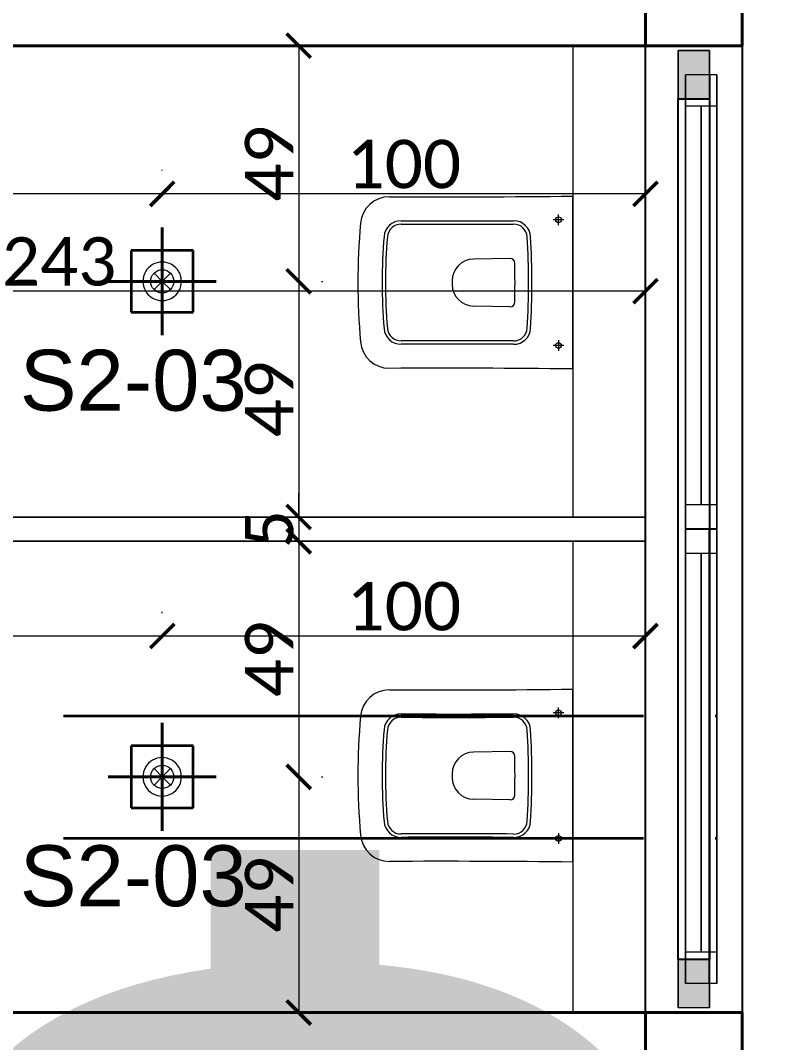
# Model space of a CAD drawing. Header units: centimetres. Extents: x -26724 to 60145, y -23645 to 6771.
# Drawn here: x 4832.6 to 4986.5, y 4563.7 to 4775.2 of the extents above; entities that cross this region are included whole.
import ezdxf

# ---------------------------------------------------------------- set-up
doc = ezdxf.new("R2010")
doc.units = ezdxf.units.CM
for name, pattern in [('ACAD_ISO04W100', [30, 24, -3, 0, -3]), ('AUSGEZOGEN', [0]), ('PUNKT2_S9', [0.35, 0.15, -0.1, 0, -0.1])]:
    doc.linetypes.add(name, pattern=pattern)
for name, color, linetype, lineweight in [('2.IZGLED', 7, 'Continuous', 13), ('4.KOTE', 88, 'Continuous', 15), ('IZGLED', 252, 'Continuous', 13), ('svjetlo', 7, 'Continuous', 35), ('XR$5$Fenster', 252, 'PUNKT2_S9', 13), ('XR$5$Tuerrahmen', 252, 'PUNKT2_S9', 13), ('XR$5$Wand Beton bewehrt', 252, 'PUNKT2_S9', 13), ('XR$5$Wand Mauerwerk tragend', 252, 'PUNKT2_S9', 13), ('XR$6$Holz Allgemeines Bauteil', 252, 'PUNKT2_S9', 13), ('zid', 7, 'Continuous', 40)]:
    doc.layers.add(name, color=color, linetype=linetype, lineweight=lineweight)
doc.layers.add('3.IZGLED 2', color=7, linetype='Continuous', lineweight=9, true_color=0x4a4a4a)
doc.layers.add('IZGLED 2', color=253, linetype='Continuous', lineweight=9, true_color=0x828282)
doc.layers.add('tekst', color=7, linetype='Continuous')
doc.layers.add('tekst @ 50', color=7, linetype='Continuous')
doc.styles.add('0.12', font='arial.ttf', dxfattribs={"height": 0.12})
doc.styles.add('Notes', font='arial.ttf', dxfattribs={"height": 3})
doc.styles.get("Standard").update_dxf_attribs({"font": 'calibri.ttf'})
doc.dimstyles.new('ja 1 50', dxfattribs={"dimtxt": 10, "dimasz": 5, "dimexe": 5, "dimexo": 5, "dimgap": 1, "dimtad": 1, "dimdec": 0, "dimtxsty": 'Standard', "dimblk": 'ARCHTICK', "dimcen": 2.5, "dimclrd": 256, "dimclrt": 7, "dimadec": 0, "dimazin": 0, "dimtfac": 1, "dimtdec": 0, "dimtix": 1, "dimtmove": 1, "dimatfit": 3, "dimldrblk": 'ARCHTICK', "dimfxl": 10, "dimfxlon": 1, "dimlwd": 0, "dimlwe": 9, "dimarcsym": 0})

# ---------------------------------------------------------------- blocks, each defined once
blk = doc.blocks.new('*U3253')
at = {"layer": 'tekst @ 50', "color": 240, "ltscale": 0.8, "insert": (10016.26, 4588.48, -1316.69), "char_height": 283.795, "attachment_point": 3, "style": 'Notes'}
blk.add_mtext_dynamic_manual_height_columns('svjetle{\\fArial|b0|i0|c238|p34;ći znak na zidu H=}2{\\fCalibri|b0|i0|c238|p34;1}0cm ', width=6247.4904, gutter_width=625, heights=[0], dxfattribs=at)
blk = doc.blocks.new('*U3254')
at = {"layer": 'tekst @ 50', "color": 240, "ltscale": 0.8, "insert": (8415.65, 4642.26, -1316.69), "char_height": 283.795, "attachment_point": 3, "style": 'Notes'}
blk.add_mtext_dynamic_manual_height_columns('svjetle{\\fArial|b0|i0|c238|p34;ći znak na zidu H=}2{\\fCalibri|b0|i0|c238|p34;40}cm ', width=6247.4904, gutter_width=625, heights=[0], dxfattribs=at)
blk = doc.blocks.new('svjetlo')
at = {"layer": 'IZGLED'}
for q in [(1068.02, -4499.66), (1069.72, -4499.66), (1068.02, -4501.36), (1069.72, -4501.36)]:
    blk.add_line((1068.87, -4500.51), q, dxfattribs=at)
for major_axis, start_param, end_param in [((1.41, 1.41), 5.497787, 8.63938), ((-0.849, 0.849), 3.926991, 10.210176), ((1.41, 1.41), 2.356194, 5.497787)]:
    blk.add_ellipse((1068.87, -4500.51), major_axis=major_axis, ratio=1, start_param=start_param, end_param=end_param, dxfattribs=at)
at = {"layer": 'svjetlo'}
for p, q in [((1072.07, -4497.31), (1065.67, -4497.31)), ((1065.67, -4497.31), (1065.67, -4503.71)), ((1072.07, -4503.71), (1072.07, -4497.31)), ((1065.67, -4503.71), (1072.07, -4503.71))]:
    blk.add_line(p, q, dxfattribs=at)
blk = doc.blocks.new('sijalica 1')
blk.add_blockref('svjetlo', (0, 0))
blk = doc.blocks.new('w')
at = {"layer": 'zid'}
for p, q in [((6631364.97, 4927563.77), (6631364.97, 4927586.06)), ((6631376.12, 4927574.92), (6631353.82, 4927574.92))]:
    blk.add_line(p, q, dxfattribs=at)
at = {"xscale": -2, "yscale": 2, "zscale": 2, "rotation": 270}
blk.add_blockref('sijalica 1', (6640365.99, 4925437.18), dxfattribs=at)
blk = doc.blocks.new('_ArchTick')
at = {"color": 0, "linetype": 'ByBlock', "const_width": 0.15}
blk.add_lwpolyline([(-0.5, -0.5), (0.5, 0.5)], dxfattribs=at)
blk = doc.blocks.new('*D2751')
at = {"layer": '4.KOTE', "lineweight": 0, "transparency": 16777216}
blk.add_line((4890.15, 4769.96), (4890.15, 4721.21), dxfattribs=at)
at = {"layer": '4.KOTE', "color": 0, "lineweight": 9, "transparency": 16777216}
for p, q in [((4894.81, 4769.96), (4895.15, 4769.96)), ((4894.87, 4721.21), (4895.15, 4721.21))]:
    blk.add_line(p, q, dxfattribs=at)
at = {"layer": 'Defpoints', "color": 0, "transparency": 16777216}
for p in [(4867.94, 4769.96, 1216.69), (4873.05, 4721.21, 1216.69), (4890.15, 4721.21)]:
    blk.add_point(p, dxfattribs=at)
at = {"layer": '4.KOTE', "lineweight": 0, "transparency": 16777216, "xscale": 5, "yscale": 5, "zscale": 5}
for p, rotation in [((4890.15, 4769.96), 90), ((4890.15, 4721.21), 270)]:
    blk.add_blockref('_ArchTick', p, dxfattribs=dict(at, rotation=rotation))
at = {"layer": '4.KOTE', "color": 7, "transparency": 16777216, "insert": (4884.02, 4745.59), "char_height": 10, "attachment_point": 5, "rotation": 90}
blk.add_mtext('49', dxfattribs=at)
blk = doc.blocks.new('*D2752')
at = {"layer": '4.KOTE', "lineweight": 0, "transparency": 16777216}
blk.add_line((4890.15, 4721.21), (4890.15, 4672.46), dxfattribs=at)
at = {"layer": '4.KOTE', "color": 0, "lineweight": 9, "transparency": 16777216}
for p, q in [((4894.87, 4721.21), (4895.15, 4721.21)), ((4885.25, 4672.46), (4885.15, 4672.46))]:
    blk.add_line(p, q, dxfattribs=at)
at = {"layer": 'Defpoints', "color": 0, "transparency": 16777216}
for p in [(4873.05, 4721.21, 1216.69), (4890.15, 4672.46), (4893.17, 4672.46, 1216.69)]:
    blk.add_point(p, dxfattribs=at)
at = {"layer": '4.KOTE', "lineweight": 0, "transparency": 16777216, "xscale": 5, "yscale": 5, "zscale": 5}
for p, rotation in [((4890.15, 4721.21), 90), ((4890.15, 4672.46), 270)]:
    blk.add_blockref('_ArchTick', p, dxfattribs=dict(at, rotation=rotation))
at = {"layer": '4.KOTE', "color": 7, "transparency": 16777216, "insert": (4884.02, 4696.84), "char_height": 10, "attachment_point": 5, "rotation": 90}
blk.add_mtext('49', dxfattribs=at)
blk = doc.blocks.new('*D2753')
at = {"layer": '4.KOTE', "lineweight": 0, "transparency": 16777216}
for p, q in [((4890.15, 4672.46), (4890.15, 4677.46)), ((4890.15, 4672.46), (4890.15, 4667.46)), ((4890.15, 4667.46), (4890.15, 4662.46))]:
    blk.add_line(p, q, dxfattribs=at)
at = {"layer": '4.KOTE', "color": 0, "lineweight": 9, "transparency": 16777216}
for p, q in [((4885.25, 4672.46), (4885.15, 4672.46)), ((4885.33, 4667.46), (4885.15, 4667.46))]:
    blk.add_line(p, q, dxfattribs=at)
at = {"layer": 'Defpoints', "color": 0, "transparency": 16777216}
for p in [(4893.17, 4672.46, 1216.69), (4890.15, 4667.46), (4899.65, 4667.46, 1216.69)]:
    blk.add_point(p, dxfattribs=at)
at = {"layer": '4.KOTE', "lineweight": 0, "transparency": 16777216, "xscale": 5, "yscale": 5, "zscale": 5}
for p, rotation in [((4890.15, 4672.46), 270), ((4890.15, 4667.46), 90)]:
    blk.add_blockref('_ArchTick', p, dxfattribs=dict(at, rotation=rotation))
at = {"layer": '4.KOTE', "color": 7, "transparency": 16777216, "insert": (4884.07, 4669.96), "char_height": 10, "attachment_point": 5, "rotation": 90}
blk.add_mtext('5', dxfattribs=at)
blk = doc.blocks.new('*D2754')
at = {"layer": '4.KOTE', "color": 0, "lineweight": 9, "transparency": 16777216}
for p, q in [((4885.33, 4667.46), (4885.15, 4667.46)), ((4894.87, 4618.71), (4895.15, 4618.71))]:
    blk.add_line(p, q, dxfattribs=at)
at = {"layer": '4.KOTE', "lineweight": 0, "transparency": 16777216}
blk.add_line((4890.15, 4667.46), (4890.15, 4618.71), dxfattribs=at)
at = {"layer": 'Defpoints', "color": 0, "transparency": 16777216}
for p in [(4899.65, 4667.46, 1216.69), (4873.05, 4618.71, 1216.69), (4890.15, 4618.71)]:
    blk.add_point(p, dxfattribs=at)
at = {"layer": '4.KOTE', "lineweight": 0, "transparency": 16777216, "xscale": 5, "yscale": 5, "zscale": 5}
for p, rotation in [((4890.15, 4667.46), 90), ((4890.15, 4618.71), 270)]:
    blk.add_blockref('_ArchTick', p, dxfattribs=dict(at, rotation=rotation))
at = {"layer": '4.KOTE', "color": 7, "transparency": 16777216, "insert": (4884.02, 4643.09), "char_height": 10, "attachment_point": 5, "rotation": 90}
blk.add_mtext('49', dxfattribs=at)
blk = doc.blocks.new('*D2755')
at = {"layer": '4.KOTE', "lineweight": 0, "transparency": 16777216}
blk.add_line((4890.15, 4618.71), (4890.15, 4569.96), dxfattribs=at)
at = {"layer": '4.KOTE', "color": 0, "lineweight": 9, "transparency": 16777216}
for p, q in [((4894.87, 4618.71), (4895.15, 4618.71)), ((4895.09, 4569.96), (4895.15, 4569.96))]:
    blk.add_line(p, q, dxfattribs=at)
at = {"layer": 'Defpoints', "color": 0, "transparency": 16777216}
for p in [(4873.05, 4618.71, 1216.69), (4890.15, 4569.96, 1216.69), (4890.15, 4569.96)]:
    blk.add_point(p, dxfattribs=at)
at = {"layer": '4.KOTE', "lineweight": 0, "transparency": 16777216, "xscale": 5, "yscale": 5, "zscale": 5}
for p, rotation in [((4890.15, 4618.71), 90), ((4890.15, 4569.96), 270)]:
    blk.add_blockref('_ArchTick', p, dxfattribs=dict(at, rotation=rotation))
at = {"layer": '4.KOTE', "color": 7, "transparency": 16777216, "insert": (4884.02, 4594.34), "char_height": 10, "attachment_point": 5, "rotation": 90}
blk.add_mtext('49', dxfattribs=at)
blk = doc.blocks.new('*D2756')
at = {"layer": '4.KOTE', "color": 0, "lineweight": 9, "transparency": 16777216}
for p, q in [((4861.9, 4744.16), (4861.9, 4744.3)), ((4961.9, 4734.55), (4961.9, 4734.3))]:
    blk.add_line(p, q, dxfattribs=at)
at = {"layer": '4.KOTE', "lineweight": 0, "transparency": 16777216}
blk.add_line((4961.9, 4739.3), (4861.9, 4739.3), dxfattribs=at)
at = {"layer": 'Defpoints', "color": 0, "transparency": 16777216}
for p in [(4961.9, 4754.76, 1216.69), (4861.9, 4739.3), (4861.9, 4732.36, 1216.69)]:
    blk.add_point(p, dxfattribs=at)
at = {"layer": '4.KOTE', "lineweight": 0, "transparency": 16777216, "xscale": 5, "yscale": 5, "zscale": 5, "rotation": 180}
blk.add_blockref('_ArchTick', (4861.9, 4739.3), dxfattribs=at)
at = {"layer": '4.KOTE', "lineweight": 0, "transparency": 16777216, "xscale": 5, "yscale": 5, "zscale": 5}
blk.add_blockref('_ArchTick', (4961.9, 4739.3), dxfattribs=at)
at = {"layer": '4.KOTE', "color": 7, "transparency": 16777216, "insert": (4911.9, 4745.43), "char_height": 10, "attachment_point": 5}
blk.add_mtext('100', dxfattribs=at)
blk = doc.blocks.new('*D2757')
at = {"layer": '4.KOTE', "color": 0, "lineweight": 9, "transparency": 16777216}
for p, q in [((4861.9, 4744.16), (4861.9, 4744.3)), ((4761.9, 4734.74), (4761.9, 4734.3))]:
    blk.add_line(p, q, dxfattribs=at)
at = {"layer": '4.KOTE', "lineweight": 0, "transparency": 16777216}
blk.add_line((4861.9, 4739.3), (4761.9, 4739.3), dxfattribs=at)
at = {"layer": 'Defpoints', "color": 0, "transparency": 16777216}
for p in [(4761.9, 4769.96, 1216.69), (4761.9, 4739.3), (4861.9, 4732.36, 1216.69)]:
    blk.add_point(p, dxfattribs=at)
at = {"layer": '4.KOTE', "lineweight": 0, "transparency": 16777216, "xscale": 5, "yscale": 5, "zscale": 5, "rotation": 180}
blk.add_blockref('_ArchTick', (4761.9, 4739.3), dxfattribs=at)
at = {"layer": '4.KOTE', "lineweight": 0, "transparency": 16777216, "xscale": 5, "yscale": 5, "zscale": 5}
blk.add_blockref('_ArchTick', (4861.9, 4739.3), dxfattribs=at)
at = {"layer": '4.KOTE', "color": 7, "transparency": 16777216, "insert": (4811.9, 4745.43), "char_height": 10, "attachment_point": 5}
blk.add_mtext('100', dxfattribs=at)
blk = doc.blocks.new('*D2758')
at = {"layer": '4.KOTE', "color": 0, "lineweight": 9, "transparency": 16777216}
for p, q in [((4861.9, 4652.56), (4861.9, 4652.84)), ((4961.9, 4642.95), (4961.9, 4642.84))]:
    blk.add_line(p, q, dxfattribs=at)
at = {"layer": '4.KOTE', "lineweight": 0, "transparency": 16777216}
blk.add_line((4961.9, 4647.84), (4861.9, 4647.84), dxfattribs=at)
at = {"layer": 'Defpoints', "color": 0, "transparency": 16777216}
for p in [(4961.9, 4651.42, 1216.69), (4861.9, 4647.84), (4861.9, 4629.86, 1216.69)]:
    blk.add_point(p, dxfattribs=at)
at = {"layer": '4.KOTE', "lineweight": 0, "transparency": 16777216, "xscale": 5, "yscale": 5, "zscale": 5, "rotation": 180}
blk.add_blockref('_ArchTick', (4861.9, 4647.84), dxfattribs=at)
at = {"layer": '4.KOTE', "lineweight": 0, "transparency": 16777216, "xscale": 5, "yscale": 5, "zscale": 5}
blk.add_blockref('_ArchTick', (4961.9, 4647.84), dxfattribs=at)
at = {"layer": '4.KOTE', "color": 7, "transparency": 16777216, "insert": (4911.9, 4653.96), "char_height": 10, "attachment_point": 5}
blk.add_mtext('100', dxfattribs=at)
blk = doc.blocks.new('*D2759')
at = {"layer": '4.KOTE', "color": 0, "lineweight": 9, "transparency": 16777216}
for p, q in [((4861.9, 4652.56), (4861.9, 4652.84)), ((4761.9, 4643.14), (4761.9, 4642.84))]:
    blk.add_line(p, q, dxfattribs=at)
at = {"layer": '4.KOTE', "lineweight": 0, "transparency": 16777216}
blk.add_line((4861.9, 4647.84), (4761.9, 4647.84), dxfattribs=at)
at = {"layer": 'Defpoints', "color": 0, "transparency": 16777216}
for p in [(4761.9, 4667.46, 1216.69), (4761.9, 4647.84), (4861.9, 4629.86, 1216.69)]:
    blk.add_point(p, dxfattribs=at)
at = {"layer": '4.KOTE', "lineweight": 0, "transparency": 16777216, "xscale": 5, "yscale": 5, "zscale": 5, "rotation": 180}
blk.add_blockref('_ArchTick', (4761.9, 4647.84), dxfattribs=at)
at = {"layer": '4.KOTE', "lineweight": 0, "transparency": 16777216, "xscale": 5, "yscale": 5, "zscale": 5}
blk.add_blockref('_ArchTick', (4861.9, 4647.84), dxfattribs=at)
at = {"layer": '4.KOTE', "color": 7, "transparency": 16777216, "insert": (4811.9, 4653.96), "char_height": 10, "attachment_point": 5}
blk.add_mtext('100', dxfattribs=at)
blk = doc.blocks.new('*D2815')
at = {"layer": '4.KOTE', "lineweight": 0, "transparency": 16777216}
blk.add_line((4961.9, 4719.16), (4719.24, 4719.16), dxfattribs=at)
at = {"layer": '4.KOTE', "color": 0, "lineweight": 9, "transparency": 16777216}
for p, q in [((4719.24, 4714.67), (4719.24, 4714.16)), ((4961.9, 4714.89), (4961.9, 4714.16))]:
    blk.add_line(p, q, dxfattribs=at)
at = {"layer": 'Defpoints', "color": 0, "transparency": 16777216}
for p in [(4961.9, 4773.16, 1216.69), (4719.24, 4755.56, 1216.69), (4719.24, 4719.16)]:
    blk.add_point(p, dxfattribs=at)
at = {"layer": '4.KOTE', "lineweight": 0, "transparency": 16777216, "xscale": 5, "yscale": 5, "zscale": 5, "rotation": 180}
blk.add_blockref('_ArchTick', (4719.24, 4719.16), dxfattribs=at)
at = {"layer": '4.KOTE', "lineweight": 0, "transparency": 16777216, "xscale": 5, "yscale": 5, "zscale": 5}
blk.add_blockref('_ArchTick', (4961.9, 4719.16), dxfattribs=at)
at = {"layer": '4.KOTE', "color": 7, "transparency": 16777216, "insert": (4840.57, 4725.29), "char_height": 10, "attachment_point": 5}
blk.add_mtext('243', dxfattribs=at)

msp = doc.modelspace()

# ---------------------------------------------------------------- hatches: boundary and pattern name
at = {"layer": 'XR$5$Fenster', "linetype": 'AUSGEZOGEN', "lineweight": 18, "transparency": 33554687}
for points in [[(4968.65, 4758.96), (4968.65, 4768.96), (4975.15, 4768.96), (4975.15, 4758.96)], [(4968.65, 4570.96), (4968.65, 4580.96), (4975.15, 4580.96), (4975.15, 4570.96)]]:
    msp.add_hatch(color=255, dxfattribs=at).paths.add_polyline_path(points)

# ---------------------------------------------------------------- linework, layer by layer
at = {"layer": '2.IZGLED'}
for p, q in [((4946.9, 4769.96, 1216.69), (4946.9, 4672.46, 1216.69)), ((4946.9, 4667.46, 1216.69), (4946.9, 4569.96, 1216.69))]:
    msp.add_line(p, q, dxfattribs=at)
at = {"layer": '2.IZGLED', "linetype": 'AUSGEZOGEN', "transparency": 33554687}
for p, q in [((4961.9, 4672.46, 1216.69), (4761.9, 4672.46, 1216.69)), ((4761.9, 4672.46, 1216.69), (4961.9, 4672.46, 1216.69)), ((4761.9, 4672.46, 1216.69), (4961.9, 4672.46, 1216.69)), ((4961.9, 4672.46, 1216.69), (4761.9, 4672.46, 1216.69)), ((4761.9, 4667.46, 1216.69), (4961.9, 4667.46, 1216.69)), ((4961.9, 4667.46, 1216.69), (4761.9, 4667.46, 1216.69)), ((4961.9, 4667.46, 1216.69), (4761.9, 4667.46, 1216.69)), ((4761.9, 4667.46, 1216.69), (4961.9, 4667.46, 1216.69))]:
    msp.add_line(p, q, dxfattribs=at)
at = {"layer": '3.IZGLED 2'}
msp.add_line((4946.9, 4667.46, 1216.69), (4946.9, 4667.46, 1216.69), dxfattribs=at)
msp.add_line((4946.9, 4667.46, 1216.69), (4946.9, 4667.46, 1216.69), dxfattribs=at)
at = {"layer": 'IZGLED 2', "color": 5, "linetype": 'ACAD_ISO04W100', "lineweight": 35, "ltscale": 5}
for p, q in [((3940.89, 4631.3), (5066.14, 4631.3)), ((3940.89, 4606.03), (5066.14, 4606.03))]:
    msp.add_line(p, q, dxfattribs=at)
at = {"layer": 'XR$5$Fenster', "color": 7, "linetype": 'AUSGEZOGEN', "lineweight": 18, "transparency": 33554687}
for p, q in [((4968.65, 4768.96, 1216.69), (4968.65, 4758.96, 1216.69)), ((4975.15, 4768.96, 1216.69), (4968.65, 4768.96, 1216.69)), ((4975.15, 4768.96, 1216.69), (4968.65, 4768.96, 1216.69)), ((4968.65, 4768.96, 1216.69), (4968.65, 4768.96, 1216.69)), ((4975.15, 4768.96, 1216.69), (4968.65, 4768.96, 1216.69)), ((4975.15, 4768.96, 1216.69), (4968.65, 4768.96, 1216.69)), ((4968.65, 4758.96, 1216.69), (4968.65, 4768.96, 1216.69)), ((4968.65, 4758.96, 1216.69), (4968.65, 4768.96, 1216.69)), ((4968.65, 4768.96, 1216.69), (4968.65, 4768.96, 1216.69)), ((4968.65, 4768.96, 1216.69), (4968.65, 4758.96, 1216.69)), ((4968.65, 4768.96, 1216.69), (4975.15, 4768.96, 1216.69)), ((4968.65, 4758.96, 1216.69), (4968.65, 4768.96, 1216.69)), ((4975.15, 4758.96, 1216.69), (4975.15, 4768.96, 1216.69)), ((4975.15, 4768.96, 1216.69), (4975.15, 4768.96, 1216.69)), ((4975.15, 4768.96, 1216.69), (4975.15, 4758.96, 1216.69)), ((4975.15, 4758.96, 1216.69), (4975.15, 4768.96, 1216.69)), ((4975.15, 4768.96, 1216.69), (4975.15, 4768.96, 1216.69)), ((4975.15, 4768.96, 1216.69), (4975.15, 4758.96, 1216.69)), ((4975.15, 4768.96, 1216.69), (4975.15, 4758.96, 1216.69)), ((4970.15, 4763.96, 1216.69), (4970.15, 4757.46, 1216.69)), ((4976.65, 4763.96, 1216.69), (4970.15, 4763.96, 1216.69)), ((4976.65, 4763.96, 1216.69), (4970.15, 4763.96, 1216.69)), ((4970.15, 4763.96, 1216.69), (4970.15, 4763.96, 1216.69)), ((4976.65, 4763.96, 1216.69), (4970.15, 4763.96, 1216.69)), ((4976.65, 4763.96, 1216.69), (4970.15, 4763.96, 1216.69)), ((4970.15, 4757.46, 1216.69), (4970.15, 4763.96, 1216.69)), ((4970.15, 4757.46, 1216.69), (4970.15, 4763.96, 1216.69)), ((4970.15, 4763.96, 1216.69), (4970.15, 4763.96, 1216.69)), ((4970.15, 4763.96, 1216.69), (4970.15, 4757.46, 1216.69)), ((4976.65, 4757.46, 1216.69), (4976.65, 4763.96, 1216.69)), ((4976.65, 4763.96, 1216.69), (4976.65, 4763.96, 1216.69)), ((4976.65, 4763.96, 1216.69), (4976.65, 4757.46, 1216.69)), ((4976.65, 4757.46, 1216.69), (4976.65, 4763.96, 1216.69)), ((4976.65, 4763.96, 1216.69), (4976.65, 4763.96, 1216.69)), ((4976.65, 4763.96, 1216.69), (4976.65, 4757.46, 1216.69)), ((4968.65, 4758.96, 1216.69), (4968.65, 4580.96, 1216.69)), ((4975.15, 4758.96, 1216.69), (4968.65, 4758.96, 1216.69)), ((4975.15, 4758.96, 1216.69), (4968.65, 4758.96, 1216.69)), ((4968.65, 4758.96, 1216.69), (4968.65, 4758.96, 1216.69)), ((4975.15, 4758.96, 1216.69), (4968.65, 4758.96, 1216.69)), ((4975.15, 4758.96, 1216.69), (4968.65, 4758.96, 1216.69)), ((4968.65, 4580.96, 1216.69), (4968.65, 4758.96, 1216.69)), ((4968.65, 4580.96, 1216.69), (4968.65, 4758.96, 1216.69)), ((4968.65, 4758.96, 1216.69), (4968.65, 4758.96, 1216.69)), ((4968.65, 4758.96, 1216.69), (4968.65, 4580.96, 1216.69)), ((4968.65, 4758.96, 1216.69), (4968.65, 4580.96, 1216.69)), ((4975.15, 4758.96, 1216.69), (4968.65, 4758.96, 1216.69)), ((4975.15, 4758.96, 1216.69), (4968.65, 4758.96, 1216.69)), ((4968.65, 4758.96, 1216.69), (4968.65, 4758.96, 1216.69)), ((4975.15, 4758.96, 1216.69), (4968.65, 4758.96, 1216.69)), ((4975.15, 4758.96, 1216.69), (4968.65, 4758.96, 1216.69)), ((4968.65, 4580.96, 1216.69), (4968.65, 4758.96, 1216.69)), ((4968.65, 4580.96, 1216.69), (4968.65, 4758.96, 1216.69)), ((4968.65, 4758.96, 1216.69), (4968.65, 4758.96, 1216.69)), ((4968.65, 4758.96, 1216.69), (4968.65, 4580.96, 1216.69)), ((4975.15, 4758.96, 1216.69), (4968.65, 4758.96, 1216.69)), ((4975.15, 4758.96, 1216.69), (4968.65, 4758.96, 1216.69)), ((4975.15, 4758.96, 1216.69), (4968.65, 4758.96, 1216.69)), ((4968.65, 4758.96, 1216.69), (4968.65, 4758.96, 1216.69)), ((4975.15, 4758.96, 1216.69), (4968.65, 4758.96, 1216.69)), ((4968.65, 4758.96, 1216.69), (4968.65, 4758.96, 1216.69)), ((4968.65, 4758.96, 1216.69), (4968.65, 4758.96, 1216.69)), ((4975.15, 4758.96, 1216.69), (4968.65, 4758.96, 1216.69)), ((4970.15, 4757.46, 1216.69), (4970.15, 4675.01, 1216.69)), ((4976.65, 4757.46, 1216.69), (4970.15, 4757.46, 1216.69)), ((4976.65, 4757.46, 1216.69), (4970.15, 4757.46, 1216.69)), ((4970.15, 4757.46, 1216.69), (4970.15, 4757.46, 1216.69)), ((4976.65, 4757.46, 1216.69), (4970.15, 4757.46, 1216.69)), ((4976.65, 4757.46, 1216.69), (4970.15, 4757.46, 1216.69)), ((4970.15, 4675.01, 1216.69), (4970.15, 4757.46, 1216.69)), ((4970.15, 4675.01, 1216.69), (4970.15, 4757.46, 1216.69)), ((4970.15, 4757.46, 1216.69), (4970.15, 4757.46, 1216.69)), ((4970.15, 4757.46, 1216.69), (4970.15, 4675.01, 1216.69)), ((4970.15, 4757.46, 1216.69), (4970.15, 4675.01, 1216.69)), ((4976.65, 4757.46, 1216.69), (4970.15, 4757.46, 1216.69)), ((4976.65, 4757.46, 1216.69), (4970.15, 4757.46, 1216.69)), ((4970.15, 4757.46, 1216.69), (4970.15, 4757.46, 1216.69)), ((4976.65, 4757.46, 1216.69), (4970.15, 4757.46, 1216.69)), ((4976.65, 4757.46, 1216.69), (4970.15, 4757.46, 1216.69)), ((4970.15, 4675.01, 1216.69), (4970.15, 4757.46, 1216.69)), ((4970.15, 4675.01, 1216.69), (4970.15, 4757.46, 1216.69)), ((4970.15, 4757.46, 1216.69), (4970.15, 4757.46, 1216.69)), ((4970.15, 4757.46, 1216.69), (4970.15, 4675.01, 1216.69)), ((4976.65, 4757.46, 1216.69), (4970.15, 4757.46, 1216.69)), ((4976.65, 4757.46, 1216.69), (4970.15, 4757.46, 1216.69)), ((4976.65, 4757.46, 1216.69), (4970.15, 4757.46, 1216.69)), ((4970.15, 4757.46, 1216.69), (4970.15, 4757.46, 1216.69)), ((4976.65, 4757.46, 1216.69), (4970.15, 4757.46, 1216.69)), ((4970.15, 4757.46, 1216.69), (4970.15, 4757.46, 1216.69)), ((4973.4, 4757.46, 1216.69), (4973.4, 4675.01, 1216.69)), ((4973.4, 4757.46, 1216.69), (4973.4, 4675.01, 1216.69)), ((4975.15, 4580.96, 1216.69), (4975.15, 4758.96, 1216.69)), ((4975.15, 4758.96, 1216.69), (4975.15, 4758.96, 1216.69)), ((4975.15, 4758.96, 1216.69), (4975.15, 4580.96, 1216.69)), ((4975.15, 4580.96, 1216.69), (4975.15, 4758.96, 1216.69)), ((4975.15, 4758.96, 1216.69), (4975.15, 4758.96, 1216.69)), ((4975.15, 4758.96, 1216.69), (4975.15, 4580.96, 1216.69)), ((4975.15, 4580.96, 1216.69), (4975.15, 4758.96, 1216.69)), ((4975.15, 4758.96, 1216.69), (4975.15, 4758.96, 1216.69)), ((4975.15, 4758.96, 1216.69), (4975.15, 4580.96, 1216.69)), ((4975.15, 4580.96, 1216.69), (4975.15, 4758.96, 1216.69)), ((4975.15, 4758.96, 1216.69), (4975.15, 4758.96, 1216.69)), ((4975.15, 4758.96, 1216.69), (4975.15, 4580.96, 1216.69)), ((4975.15, 4758.96, 1216.69), (4975.15, 4758.96, 1216.69)), ((4975.15, 4758.96, 1216.69), (4975.15, 4758.96, 1216.69)), ((4976.65, 4675.01, 1216.69), (4976.65, 4757.46, 1216.69)), ((4976.65, 4757.46, 1216.69), (4976.65, 4757.46, 1216.69)), ((4976.65, 4757.46, 1216.69), (4976.65, 4675.01, 1216.69)), ((4976.65, 4675.01, 1216.69), (4976.65, 4757.46, 1216.69)), ((4976.65, 4757.46, 1216.69), (4976.65, 4757.46, 1216.69)), ((4976.65, 4757.46, 1216.69), (4976.65, 4675.01, 1216.69)), ((4976.65, 4675.01, 1216.69), (4976.65, 4757.46, 1216.69)), ((4976.65, 4757.46, 1216.69), (4976.65, 4757.46, 1216.69)), ((4976.65, 4757.46, 1216.69), (4976.65, 4675.01, 1216.69)), ((4976.65, 4675.01, 1216.69), (4976.65, 4757.46, 1216.69)), ((4976.65, 4757.46, 1216.69), (4976.65, 4757.46, 1216.69)), ((4976.65, 4757.46, 1216.69), (4976.65, 4675.01, 1216.69)), ((4976.65, 4757.46, 1216.69), (4976.65, 4757.46, 1216.69)), ((4976.65, 4757.46, 1216.69), (4976.65, 4757.46, 1216.69)), ((4976.65, 4675.01, 1216.69), (4970.15, 4675.01, 1216.69)), ((4976.65, 4675.01, 1216.69), (4970.15, 4675.01, 1216.69)), ((4976.65, 4675.01, 1216.69), (4970.15, 4675.01, 1216.69)), ((4970.15, 4675.01, 1216.69), (4970.15, 4675.01, 1216.69)), ((4976.65, 4675.01, 1216.69), (4970.15, 4675.01, 1216.69)), ((4970.15, 4675.01, 1216.69), (4970.15, 4675.01, 1216.69)), ((4976.65, 4675.01, 1216.69), (4970.15, 4675.01, 1216.69)), ((4976.65, 4675.01, 1216.69), (4970.15, 4675.01, 1216.69)), ((4976.65, 4675.01, 1216.69), (4970.15, 4675.01, 1216.69)), ((4970.15, 4675.01, 1216.69), (4970.15, 4675.01, 1216.69)), ((4976.65, 4675.01, 1216.69), (4970.15, 4675.01, 1216.69)), ((4970.15, 4675.01, 1216.69), (4970.15, 4675.01, 1216.69)), ((4970.15, 4675.01, 1216.69), (4970.15, 4670.01, 1216.69)), ((4976.65, 4675.01, 1216.69), (4970.15, 4675.01, 1216.69)), ((4976.65, 4675.01, 1216.69), (4970.15, 4675.01, 1216.69)), ((4970.15, 4675.01, 1216.69), (4970.15, 4675.01, 1216.69)), ((4976.65, 4675.01, 1216.69), (4970.15, 4675.01, 1216.69)), ((4976.65, 4675.01, 1216.69), (4970.15, 4675.01, 1216.69)), ((4970.15, 4670.01, 1216.69), (4970.15, 4675.01, 1216.69)), ((4970.15, 4670.01, 1216.69), (4970.15, 4675.01, 1216.69)), ((4970.15, 4675.01, 1216.69), (4970.15, 4675.01, 1216.69)), ((4970.15, 4675.01, 1216.69), (4970.15, 4670.01, 1216.69)), ((4976.65, 4675.01, 1216.69), (4976.65, 4675.01, 1216.69)), ((4976.65, 4675.01, 1216.69), (4976.65, 4675.01, 1216.69)), ((4976.65, 4675.01, 1216.69), (4976.65, 4675.01, 1216.69)), ((4976.65, 4675.01, 1216.69), (4976.65, 4675.01, 1216.69)), ((4976.65, 4670.01, 1216.69), (4976.65, 4675.01, 1216.69)), ((4976.65, 4675.01, 1216.69), (4976.65, 4675.01, 1216.69)), ((4976.65, 4675.01, 1216.69), (4976.65, 4670.01, 1216.69)), ((4976.65, 4670.01, 1216.69), (4976.65, 4675.01, 1216.69)), ((4976.65, 4675.01, 1216.69), (4976.65, 4675.01, 1216.69)), ((4976.65, 4675.01, 1216.69), (4976.65, 4670.01, 1216.69)), ((4976.65, 4670.01, 1216.69), (4970.15, 4670.01, 1216.69)), ((4976.65, 4670.01, 1216.69), (4970.15, 4670.01, 1216.69)), ((4976.65, 4670.01, 1216.69), (4970.15, 4670.01, 1216.69)), ((4970.15, 4670.01, 1216.69), (4970.15, 4670.01, 1216.69)), ((4976.65, 4670.01, 1216.69), (4970.15, 4670.01, 1216.69)), ((4970.15, 4670.01, 1216.69), (4970.15, 4670.01, 1216.69)), ((4970.15, 4669.91, 1216.69), (4970.15, 4664.91, 1216.69)), ((4976.65, 4669.91, 1216.69), (4970.15, 4669.91, 1216.69)), ((4976.65, 4669.91, 1216.69), (4970.15, 4669.91, 1216.69)), ((4970.15, 4669.91, 1216.69), (4970.15, 4669.91, 1216.69)), ((4976.65, 4669.91, 1216.69), (4970.15, 4669.91, 1216.69)), ((4976.65, 4669.91, 1216.69), (4970.15, 4669.91, 1216.69)), ((4970.15, 4664.91, 1216.69), (4970.15, 4669.91, 1216.69)), ((4970.15, 4664.91, 1216.69), (4970.15, 4669.91, 1216.69)), ((4970.15, 4669.91, 1216.69), (4970.15, 4669.91, 1216.69)), ((4970.15, 4669.91, 1216.69), (4970.15, 4664.91, 1216.69)), ((4976.65, 4670.01, 1216.69), (4976.65, 4670.01, 1216.69)), ((4976.65, 4670.01, 1216.69), (4976.65, 4670.01, 1216.69)), ((4976.65, 4664.91, 1216.69), (4976.65, 4669.91, 1216.69)), ((4976.65, 4669.91, 1216.69), (4976.65, 4669.91, 1216.69)), ((4976.65, 4669.91, 1216.69), (4976.65, 4664.91, 1216.69)), ((4976.65, 4664.91, 1216.69), (4976.65, 4669.91, 1216.69)), ((4976.65, 4669.91, 1216.69), (4976.65, 4669.91, 1216.69)), ((4976.65, 4669.91, 1216.69), (4976.65, 4664.91, 1216.69)), ((4970.15, 4664.91, 1216.69), (4970.15, 4582.46, 1216.69)), ((4976.65, 4664.91, 1216.69), (4970.15, 4664.91, 1216.69)), ((4976.65, 4664.91, 1216.69), (4970.15, 4664.91, 1216.69)), ((4970.15, 4664.91, 1216.69), (4970.15, 4664.91, 1216.69)), ((4976.65, 4664.91, 1216.69), (4970.15, 4664.91, 1216.69)), ((4976.65, 4664.91, 1216.69), (4970.15, 4664.91, 1216.69)), ((4970.15, 4582.46, 1216.69), (4970.15, 4664.91, 1216.69)), ((4970.15, 4582.46, 1216.69), (4970.15, 4664.91, 1216.69)), ((4970.15, 4664.91, 1216.69), (4970.15, 4664.91, 1216.69)), ((4970.15, 4664.91, 1216.69), (4970.15, 4582.46, 1216.69)), ((4970.15, 4664.91, 1216.69), (4970.15, 4582.46, 1216.69)), ((4976.65, 4664.91, 1216.69), (4970.15, 4664.91, 1216.69)), ((4976.65, 4664.91, 1216.69), (4970.15, 4664.91, 1216.69)), ((4970.15, 4664.91, 1216.69), (4970.15, 4664.91, 1216.69)), ((4976.65, 4664.91, 1216.69), (4970.15, 4664.91, 1216.69)), ((4976.65, 4664.91, 1216.69), (4970.15, 4664.91, 1216.69)), ((4970.15, 4582.46, 1216.69), (4970.15, 4664.91, 1216.69)), ((4970.15, 4582.46, 1216.69), (4970.15, 4664.91, 1216.69)), ((4970.15, 4664.91, 1216.69), (4970.15, 4664.91, 1216.69)), ((4970.15, 4664.91, 1216.69), (4970.15, 4582.46, 1216.69)), ((4976.65, 4664.91, 1216.69), (4970.15, 4664.91, 1216.69)), ((4976.65, 4664.91, 1216.69), (4970.15, 4664.91, 1216.69)), ((4976.65, 4664.91, 1216.69), (4970.15, 4664.91, 1216.69)), ((4970.15, 4664.91, 1216.69), (4970.15, 4664.91, 1216.69)), ((4976.65, 4664.91, 1216.69), (4970.15, 4664.91, 1216.69)), ((4970.15, 4664.91, 1216.69), (4970.15, 4664.91, 1216.69)), ((4973.4, 4582.46, 1216.69), (4973.4, 4664.91, 1216.69)), ((4973.4, 4582.46, 1216.69), (4973.4, 4664.91, 1216.69)), ((4976.65, 4582.46, 1216.69), (4976.65, 4664.91, 1216.69)), ((4976.65, 4664.91, 1216.69), (4976.65, 4664.91, 1216.69)), ((4976.65, 4664.91, 1216.69), (4976.65, 4582.46, 1216.69)), ((4976.65, 4582.46, 1216.69), (4976.65, 4664.91, 1216.69)), ((4976.65, 4664.91, 1216.69), (4976.65, 4664.91, 1216.69)), ((4976.65, 4664.91, 1216.69), (4976.65, 4582.46, 1216.69)), ((4976.65, 4582.46, 1216.69), (4976.65, 4664.91, 1216.69)), ((4976.65, 4664.91, 1216.69), (4976.65, 4664.91, 1216.69)), ((4976.65, 4664.91, 1216.69), (4976.65, 4582.46, 1216.69)), ((4976.65, 4582.46, 1216.69), (4976.65, 4664.91, 1216.69)), ((4976.65, 4664.91, 1216.69), (4976.65, 4664.91, 1216.69)), ((4976.65, 4664.91, 1216.69), (4976.65, 4582.46, 1216.69)), ((4976.65, 4664.91, 1216.69), (4976.65, 4664.91, 1216.69)), ((4976.65, 4664.91, 1216.69), (4976.65, 4664.91, 1216.69)), ((4976.65, 4582.46, 1216.69), (4970.15, 4582.46, 1216.69)), ((4976.65, 4582.46, 1216.69), (4970.15, 4582.46, 1216.69)), ((4976.65, 4582.46, 1216.69), (4970.15, 4582.46, 1216.69)), ((4970.15, 4582.46, 1216.69), (4970.15, 4582.46, 1216.69)), ((4976.65, 4582.46, 1216.69), (4970.15, 4582.46, 1216.69)), ((4970.15, 4582.46, 1216.69), (4970.15, 4582.46, 1216.69)), ((4976.65, 4582.46, 1216.69), (4970.15, 4582.46, 1216.69)), ((4976.65, 4582.46, 1216.69), (4970.15, 4582.46, 1216.69)), ((4976.65, 4582.46, 1216.69), (4970.15, 4582.46, 1216.69)), ((4970.15, 4582.46, 1216.69), (4970.15, 4582.46, 1216.69)), ((4976.65, 4582.46, 1216.69), (4970.15, 4582.46, 1216.69)), ((4970.15, 4582.46, 1216.69), (4970.15, 4582.46, 1216.69)), ((4970.15, 4582.46, 1216.69), (4970.15, 4575.96, 1216.69)), ((4976.65, 4582.46, 1216.69), (4970.15, 4582.46, 1216.69)), ((4976.65, 4582.46, 1216.69), (4970.15, 4582.46, 1216.69)), ((4970.15, 4582.46, 1216.69), (4970.15, 4582.46, 1216.69)), ((4976.65, 4582.46, 1216.69), (4970.15, 4582.46, 1216.69)), ((4976.65, 4582.46, 1216.69), (4970.15, 4582.46, 1216.69)), ((4970.15, 4575.96, 1216.69), (4970.15, 4582.46, 1216.69)), ((4970.15, 4575.96, 1216.69), (4970.15, 4582.46, 1216.69)), ((4970.15, 4582.46, 1216.69), (4970.15, 4582.46, 1216.69)), ((4970.15, 4582.46, 1216.69), (4970.15, 4575.96, 1216.69)), ((4976.65, 4582.46, 1216.69), (4976.65, 4582.46, 1216.69)), ((4976.65, 4582.46, 1216.69), (4976.65, 4582.46, 1216.69)), ((4976.65, 4582.46, 1216.69), (4976.65, 4582.46, 1216.69)), ((4976.65, 4582.46, 1216.69), (4976.65, 4582.46, 1216.69)), ((4976.65, 4575.96, 1216.69), (4976.65, 4582.46, 1216.69)), ((4976.65, 4582.46, 1216.69), (4976.65, 4582.46, 1216.69)), ((4976.65, 4582.46, 1216.69), (4976.65, 4575.96, 1216.69)), ((4976.65, 4575.96, 1216.69), (4976.65, 4582.46, 1216.69)), ((4976.65, 4582.46, 1216.69), (4976.65, 4582.46, 1216.69)), ((4976.65, 4582.46, 1216.69), (4976.65, 4575.96, 1216.69)), ((4975.15, 4580.96, 1216.69), (4968.65, 4580.96, 1216.69)), ((4975.15, 4580.96, 1216.69), (4968.65, 4580.96, 1216.69)), ((4975.15, 4580.96, 1216.69), (4968.65, 4580.96, 1216.69)), ((4968.65, 4580.96, 1216.69), (4968.65, 4580.96, 1216.69)), ((4975.15, 4580.96, 1216.69), (4968.65, 4580.96, 1216.69)), ((4968.65, 4580.96, 1216.69), (4968.65, 4580.96, 1216.69)), ((4975.15, 4580.96, 1216.69), (4968.65, 4580.96, 1216.69)), ((4975.15, 4580.96, 1216.69), (4968.65, 4580.96, 1216.69)), ((4975.15, 4580.96, 1216.69), (4968.65, 4580.96, 1216.69)), ((4968.65, 4580.96, 1216.69), (4968.65, 4580.96, 1216.69)), ((4975.15, 4580.96, 1216.69), (4968.65, 4580.96, 1216.69)), ((4968.65, 4580.96, 1216.69), (4968.65, 4580.96, 1216.69)), ((4968.65, 4580.96, 1216.69), (4968.65, 4570.96, 1216.69)), ((4975.15, 4580.96, 1216.69), (4968.65, 4580.96, 1216.69)), ((4975.15, 4580.96, 1216.69), (4968.65, 4580.96, 1216.69)), ((4968.65, 4580.96, 1216.69), (4968.65, 4580.96, 1216.69)), ((4975.15, 4580.96, 1216.69), (4968.65, 4580.96, 1216.69)), ((4975.15, 4580.96, 1216.69), (4968.65, 4580.96, 1216.69)), ((4968.65, 4570.96, 1216.69), (4968.65, 4580.96, 1216.69)), ((4968.65, 4570.96, 1216.69), (4968.65, 4580.96, 1216.69)), ((4968.65, 4580.96, 1216.69), (4968.65, 4580.96, 1216.69)), ((4968.65, 4580.96, 1216.69), (4968.65, 4570.96, 1216.69)), ((4968.65, 4580.96, 1216.69), (4975.15, 4580.96, 1216.69)), ((4968.65, 4570.96, 1216.69), (4968.65, 4580.96, 1216.69)), ((4975.15, 4580.96, 1216.69), (4975.15, 4580.96, 1216.69)), ((4975.15, 4580.96, 1216.69), (4975.15, 4580.96, 1216.69)), ((4975.15, 4580.96, 1216.69), (4975.15, 4580.96, 1216.69)), ((4975.15, 4580.96, 1216.69), (4975.15, 4580.96, 1216.69)), ((4975.15, 4570.96, 1216.69), (4975.15, 4580.96, 1216.69)), ((4975.15, 4580.96, 1216.69), (4975.15, 4580.96, 1216.69)), ((4975.15, 4580.96, 1216.69), (4975.15, 4570.96, 1216.69)), ((4975.15, 4570.96, 1216.69), (4975.15, 4580.96, 1216.69)), ((4975.15, 4580.96, 1216.69), (4975.15, 4580.96, 1216.69)), ((4975.15, 4580.96, 1216.69), (4975.15, 4570.96, 1216.69)), ((4975.15, 4580.96, 1216.69), (4975.15, 4570.96, 1216.69)), ((4976.65, 4575.96, 1216.69), (4970.15, 4575.96, 1216.69)), ((4976.65, 4575.96, 1216.69), (4970.15, 4575.96, 1216.69)), ((4976.65, 4575.96, 1216.69), (4970.15, 4575.96, 1216.69)), ((4970.15, 4575.96, 1216.69), (4970.15, 4575.96, 1216.69)), ((4976.65, 4575.96, 1216.69), (4970.15, 4575.96, 1216.69)), ((4970.15, 4575.96, 1216.69), (4970.15, 4575.96, 1216.69)), ((4976.65, 4575.96, 1216.69), (4976.65, 4575.96, 1216.69)), ((4976.65, 4575.96, 1216.69), (4976.65, 4575.96, 1216.69)), ((4975.15, 4570.96, 1216.69), (4968.65, 4570.96, 1216.69)), ((4975.15, 4570.96, 1216.69), (4968.65, 4570.96, 1216.69)), ((4975.15, 4570.96, 1216.69), (4968.65, 4570.96, 1216.69)), ((4968.65, 4570.96, 1216.69), (4968.65, 4570.96, 1216.69)), ((4975.15, 4570.96, 1216.69), (4968.65, 4570.96, 1216.69)), ((4968.65, 4570.96, 1216.69), (4968.65, 4570.96, 1216.69)), ((4968.65, 4570.96, 1216.69), (4968.65, 4570.96, 1216.69)), ((4975.15, 4570.96, 1216.69), (4968.65, 4570.96, 1216.69)), ((4975.15, 4570.96, 1216.69), (4975.15, 4570.96, 1216.69)), ((4975.15, 4570.96, 1216.69), (4975.15, 4570.96, 1216.69))]:
    msp.add_line(p, q, dxfattribs=at)
at = {"layer": 'XR$5$Fenster', "color": 7, "linetype": 'AUSGEZOGEN', "lineweight": -3, "transparency": 33554687}
for p, q in [((4968.65, 4758.96, 1216.69), (4975.15, 4758.96, 1216.69)), ((4968.65, 4580.96, 1216.69), (4968.65, 4758.96, 1216.69)), ((4975.15, 4758.96, 1216.69), (4975.15, 4580.96, 1216.69)), ((4968.65, 4580.96, 1216.69), (4968.65, 4580.96, 1216.69)), ((4975.15, 4580.96, 1216.69), (4968.65, 4580.96, 1216.69))]:
    msp.add_line(p, q, dxfattribs=at)
at = {"layer": 'XR$5$Fenster', "color": 7, "linetype": 'AUSGEZOGEN', "lineweight": 18}
for p, q in [((4973.4, 4675.01, 1216.69), (4973.4, 4757.46, 1216.69)), ((4973.4, 4757.46, 1216.69), (4973.4, 4757.46, 1216.69)), ((4973.4, 4757.46, 1216.69), (4973.4, 4675.01, 1216.69)), ((4973.4, 4675.01, 1216.69), (4973.4, 4675.01, 1216.69)), ((4973.4, 4582.46, 1216.69), (4973.4, 4664.91, 1216.69)), ((4973.4, 4664.91, 1216.69), (4973.4, 4664.91, 1216.69)), ((4973.4, 4664.91, 1216.69), (4973.4, 4582.46, 1216.69)), ((4973.4, 4582.46, 1216.69), (4973.4, 4582.46, 1216.69))]:
    msp.add_line(p, q, dxfattribs=at)
at = {"layer": 'XR$5$Tuerrahmen', "color": 7, "linetype": 'AUSGEZOGEN', "lineweight": -3, "transparency": 33554687}
for p, q in [((4975.15, 4763.96, 1216.69), (4975.15, 4670.01, 1216.69)), ((4975.15, 4575.96, 1216.69), (4975.15, 4669.91, 1216.69))]:
    msp.add_line(p, q, dxfattribs=at)
at = {"layer": 'XR$5$Wand Beton bewehrt', "color": 7, "linetype": 'AUSGEZOGEN', "lineweight": 25, "transparency": 33554687}
for p, q in [((4961.9, 4569.96, 1216.69), (4961.9, 4769.96, 1216.69)), ((4961.9, 4569.96, 1216.69), (4961.9, 4769.96, 1216.69)), ((4961.9, 4769.96, 1216.69), (4961.9, 4769.96, 1216.69)), ((4961.9, 4569.96, 1216.69), (4961.9, 4769.96, 1216.69)), ((4961.9, 4769.96, 1216.69), (4961.9, 4769.96, 1216.69)), ((4961.9, 4569.96, 1216.69), (4961.9, 4769.96, 1216.69)), ((4981.9, 4769.96, 1216.69), (4981.9, 4569.96, 1216.69)), ((4981.9, 4769.96, 1216.69), (4981.9, 4569.96, 1216.69)), ((4981.9, 4769.96, 1216.69), (4981.9, 4769.96, 1216.69))]:
    msp.add_line(p, q, dxfattribs=at)
at = {"layer": 'XR$5$Wand Mauerwerk tragend', "color": 7, "linetype": 'AUSGEZOGEN', "lineweight": 25, "transparency": 33554687}
msp.add_line((4961.9, 4769.96, 1216.69), (4961.9, 4769.96, 1216.69), dxfattribs=at)
msp.add_line((4961.9, 4769.96, 1216.69), (4961.9, 4769.96, 1216.69), dxfattribs=at)
at = {"layer": 'XR$6$Holz Allgemeines Bauteil', "color": 11, "linetype": 'AUSGEZOGEN', "lineweight": 18, "transparency": 33554687}
for p, q in [((4946.9, 4703.09, 1216.69), (4946.9, 4738.84, 1216.69)), ((4945, 4733.96, 1216.69), (4942.8, 4733.96, 1216.69)), ((4943.9, 4732.86, 1216.69), (4943.9, 4735.06, 1216.69)), ((4933.86, 4725.96, 1216.69), (4926.32, 4725.83, 1216.69)), ((4921.9, 4721.33, 1216.69), (4921.9, 4720.59, 1216.69)), ((4933.86, 4715.96, 1216.69), (4926.32, 4716.1, 1216.69)), ((4943.9, 4709.06, 1216.69), (4943.9, 4706.86, 1216.69)), ((4945, 4707.96, 1216.69), (4942.8, 4707.96, 1216.69)), ((4946.9, 4601.09, 1216.69), (4946.9, 4636.84, 1216.69)), ((4943.9, 4630.86, 1216.69), (4943.9, 4633.06, 1216.69)), ((4945, 4631.96, 1216.69), (4942.8, 4631.96, 1216.69)), ((4933.86, 4623.96, 1216.69), (4926.32, 4623.83, 1216.69)), ((4921.9, 4619.33, 1216.69), (4921.9, 4618.59, 1216.69)), ((4933.86, 4613.96, 1216.69), (4926.32, 4614.1, 1216.69)), ((4945, 4605.96, 1216.69), (4942.8, 4605.96, 1216.69)), ((4943.9, 4607.06, 1216.69), (4943.9, 4604.86, 1216.69))]:
    msp.add_line(p, q, dxfattribs=at)
for centre in [(4943.9, 4733.96, 1216.69), (4943.9, 4707.96, 1216.69), (4943.9, 4631.96, 1216.69), (4943.9, 4605.96, 1216.69)]:
    msp.add_circle(centre, 0.6, dxfattribs=at)
for centre, radius, start, end in [((4908.89, 4732.71, 1216.69), 6, 89.7162, 175.1528), ((4920.42, 7059.59, 1216.69), 2320.9, 269.71619, 270.65364), ((5047.4, 4720.96, 1216.69), 145, 175.1528, 184.8472), ((4911.3, 4730.24, 1216.69), 3.5, 89.7337, 175.6401), ((4911.3, 4730.24, 1216.69), 2.8, 89.7337, 175.6401), ((4921.93, 7017.87, 1216.69), 2284.16, 269.73375, 270.31813), ((4921.93, 7017.87, 1216.69), 2284.86, 269.73375, 270.31813), ((4934.63, 4730.25, 1216.69), 3.5, 2.9251, 90.3181), ((4934.63, 4730.25, 1216.69), 2.8, 2.9251, 90.3181), ((5018.75, 4720.96, 1216.69), 111.35, 175.0848, 184.9152), ((5018.76, 4720.96, 1216.69), 110.66, 175.0817, 184.9183), ((4774.03, 4720.96, 1216.69), 163.67, 356.6977, 3.3023), ((4774.04, 4720.96, 1216.69), 164.36, 356.6991, 3.3009), ((4926.4, 4721.33, 1216.69), 4.5, 91, 180), ((4933.86, 4724.96, 1216.69), 1, 1.1192, 89.7797), ((4729.11, 4720.96, 1216.69), 205.79, 358.8808, 1.1192), ((4926.4, 4720.59, 1216.69), 4.5, 180, 269), ((4933.86, 4716.96, 1216.69), 1, 270, 358.8808), ((4911.3, 4711.69, 1216.69), 3.5, 184.3599, 270.2664), ((4911.3, 4711.69, 1216.69), 2.8, 184.3599, 270.2664), ((4934.63, 4711.68, 1216.69), 2.8, 269.6817, 357.0749), ((4934.63, 4711.68, 1216.69), 3.5, 269.6817, 357.0749), ((4908.89, 4709.22, 1216.69), 6, 184.8472, 270.2844), ((4921.93, 2425.02, 1216.69), 2283.9, 89.68174, 90.26637), ((4921.93, 2425.02, 1216.69), 2283.2, 89.68174, 90.26637), ((4920.43, 2384.8, 1216.69), 2318.44, 89.346, 90.28444), ((4908.89, 4630.71, 1216.69), 6, 89.7162, 175.1528), ((4920.42, 6957.59, 1216.69), 2320.9, 269.71619, 270.65364), ((5047.4, 4618.96, 1216.69), 145, 175.1528, 184.8472), ((4911.3, 4628.24, 1216.69), 3.5, 89.7337, 175.6401), ((4911.3, 4628.24, 1216.69), 2.8, 89.7337, 175.6401), ((4921.93, 6915.87, 1216.69), 2284.16, 269.73375, 270.31813), ((4921.93, 6915.87, 1216.69), 2284.86, 269.73375, 270.31813), ((4934.63, 4628.25, 1216.69), 3.5, 2.9251, 90.3181), ((4934.63, 4628.25, 1216.69), 2.8, 2.9251, 90.3181), ((5018.75, 4618.96, 1216.69), 111.35, 175.0848, 184.9152), ((5018.76, 4618.96, 1216.69), 110.66, 175.0817, 184.9183), ((4774.03, 4618.96, 1216.69), 163.67, 356.6977, 3.3023), ((4774.04, 4618.96, 1216.69), 164.36, 356.6991, 3.3009), ((4926.4, 4619.33, 1216.69), 4.5, 91, 180), ((4933.86, 4622.96, 1216.69), 1, 1.1192, 89.7797), ((4729.11, 4618.96, 1216.69), 205.79, 358.8808, 1.1192), ((4926.4, 4618.59, 1216.69), 4.5, 180, 269), ((4933.86, 4614.96, 1216.69), 1, 270, 358.8808), ((4911.3, 4609.69, 1216.69), 3.5, 184.3599, 270.2664), ((4911.3, 4609.69, 1216.69), 2.8, 184.3599, 270.2664), ((4934.63, 4609.68, 1216.69), 2.8, 269.6817, 357.0749), ((4934.63, 4609.68, 1216.69), 3.5, 269.6817, 357.0749), ((4908.89, 4607.22, 1216.69), 6, 184.8472, 270.2844), ((4921.93, 2323.02, 1216.69), 2283.9, 89.68174, 90.26637), ((4921.93, 2323.02, 1216.69), 2283.2, 89.68174, 90.26637), ((4920.43, 2282.8, 1216.69), 2318.44, 89.346, 90.28444)]:
    msp.add_arc(centre, radius, start, end, dxfattribs=at)
at = {"layer": 'zid', "transparency": 33554687}
for p, q in [((4336.9, 4769.96, 1216.69), (4961.9, 4769.96, 1216.69)), ((4961.9, 4769.96, 1216.69), (4336.9, 4769.96, 1216.69)), ((4961.9, 4769.96, 1216.69), (4336.9, 4769.96, 1216.69)), ((4336.9, 4769.96, 1216.69), (4961.9, 4769.96, 1216.69)), ((4961.9, 4569.96, 1216.69), (4336.9, 4569.96, 1216.69)), ((4336.9, 4569.96, 1216.69), (4961.9, 4569.96, 1216.69)), ((4336.9, 4569.96, 1216.69), (4961.9, 4569.96, 1216.69)), ((4961.9, 4569.96, 1216.69), (4336.9, 4569.96, 1216.69))]:
    msp.add_line(p, q, dxfattribs=at)
at = {"layer": 'zid', "ltscale": 12, "elevation": 1216.69}
for points in [[(4961.9, 4784.96), (4981.9, 4784.96), (4981.9, 4769.96), (4961.9, 4769.96)], [(4961.9, 4569.96), (4981.9, 4569.96), (4981.9, 4554.96), (4961.9, 4554.96)]]:
    msp.add_lwpolyline(points, close=True, dxfattribs=at)

# ---------------------------------------------------------------- block references
at = {"layer": 'tekst', "color": 3, "lineweight": 50}
for name in ['*U3254', '*U3253']:
    msp.add_blockref(name, (0, 0), dxfattribs=at)
at = {"layer": 'zid', "xscale": -1, "rotation": 180}
for p in [(-6626503.07, 4932296.13, 1216.69), (-6626503.07, 4932193.63, 1216.69)]:
    msp.add_blockref('w', p, dxfattribs=at)

# ---------------------------------------------------------------- texts
at = {"layer": 'IZGLED 2', "color": 7, "style": '0.12'}
for p in [(4832.43, 4694.45, 1243.69), (4832.43, 4591.95, 1243.69)]:
    msp.add_text('S2-03', height=12.6, dxfattribs=at).set_placement(p)

# ---------------------------------------------------------------- dimensions: what is measured, and where the dimension line sits
at = {"layer": '4.KOTE'}
for base, p1, p2, picture, middle in [((4719.24, 4719.16), (4961.9, 4773.16, 1216.69), (4719.24, 4755.56, 1216.69), '*D2815', (4840.57, 4725.29)), ((4761.9, 4739.3), (4861.9, 4732.36, 1216.69), (4761.9, 4769.96, 1216.69), '*D2757', (4811.9, 4745.43)), ((4861.9, 4739.3), (4961.9, 4754.76, 1216.69), (4861.9, 4732.36, 1216.69), '*D2756', (4911.9, 4745.43)), ((4761.9, 4647.84), (4861.9, 4629.86, 1216.69), (4761.9, 4667.46, 1216.69), '*D2759', (4811.9, 4653.96)), ((4861.9, 4647.84), (4961.9, 4651.42, 1216.69), (4861.9, 4629.86, 1216.69), '*D2758', (4911.9, 4653.96))]:
    dim = msp.add_linear_dim(base=base, p1=p1, p2=p2, dimstyle='ja 1 50', dxfattribs=at)
    dim.commit()
    dim.dimension.update_dxf_attribs({"geometry": picture, "text_midpoint": middle})
for base, p1, p2, picture, middle in [((4890.15, 4721.21), (4867.94, 4769.96, 1216.69), (4873.05, 4721.21, 1216.69), '*D2751', (4884.02, 4745.59)), ((4890.15, 4672.46), (4873.05, 4721.21, 1216.69), (4893.17, 4672.46, 1216.69), '*D2752', (4884.02, 4696.84)), ((4890.15, 4667.46), (4893.17, 4672.46, 1216.69), (4899.65, 4667.46, 1216.69), '*D2753', (4884.07, 4669.96)), ((4890.15, 4618.71), (4899.65, 4667.46, 1216.69), (4873.05, 4618.71, 1216.69), '*D2754', (4884.02, 4643.09)), ((4890.15, 4569.96), (4873.05, 4618.71, 1216.69), (4890.15, 4569.96, 1216.69), '*D2755', (4884.02, 4594.34))]:
    dim = msp.add_linear_dim(base=base, p1=p1, p2=p2, angle=90, dimstyle='ja 1 50', dxfattribs=at)
    dim.commit()
    dim.dimension.update_dxf_attribs({"geometry": picture, "text_midpoint": middle})

doc.saveas('drawing.dxf')
